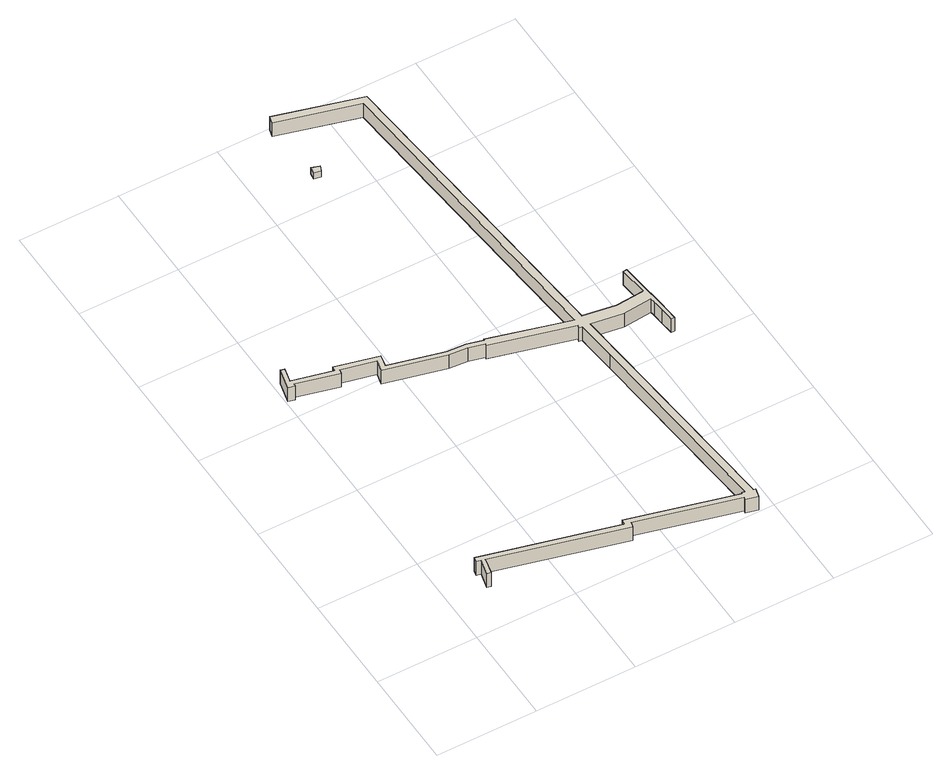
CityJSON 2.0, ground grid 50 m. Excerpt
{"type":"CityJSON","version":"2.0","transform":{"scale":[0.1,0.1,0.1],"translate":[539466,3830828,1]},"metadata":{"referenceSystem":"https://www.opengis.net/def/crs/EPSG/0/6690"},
"CityObjects":{
"building1":{"type":"Building","attributes":{"class":"3003","measuredHeight":8.7,"BuildingDetailAttribute.specifiedBuildingCoverageRate":0.6,"BuildingDetailAttribute.surveyYear":2017,"BuildingTsunamiRiskAttribute.description":"1","BuildingTsunamiRiskAttribute.rank":"2","BuildingTsunamiRiskAttribute.depth":0.85,"BuildingHighTideRiskAttribute.description":"1","BuildingHighTideRiskAttribute.rank":"3","BuildingHighTideRiskAttribute.depth":3.43,"BuildingIDAttribute.prefecture":"27","BuildingIDAttribute.city":"27125"},"geometry":[{"type":"Solid","lod":"1","boundaries":[[[[0,1,2,3,4,5,6,7,8,9,10,11,12,13,14,15,16,17,18,19,20,21,22,23,24,25,26,27,28,29,30,31,32,33,34,35,36,37,38,39,40,41,42,43,44,45,46,47,48,49,50,51,52,53,54,55,56,57,58,59,60,61,62,63]],[[62,64,65,63]],[[61,66,64,62]],[[60,67,66,61]],[[59,68,67,60]],[[58,69,68,59]],[[57,70,69,58]],[[56,71,70,57]],[[55,72,71,56]],[[54,73,72,55]],[[53,74,73,54]],[[52,75,74,53]],[[51,76,75,52]],[[50,77,76,51]],[[49,78,77,50]],[[48,79,78,49]],[[47,80,79,48]],[[46,81,80,47]],[[45,82,81,46]],[[44,83,82,45]],[[43,84,83,44]],[[42,85,84,43]],[[41,86,85,42]],[[40,87,86,41]],[[39,88,87,40]],[[38,89,88,39]],[[37,90,89,38]],[[36,91,90,37]],[[35,92,91,36]],[[34,93,92,35]],[[33,94,93,34]],[[32,95,94,33]],[[31,96,95,32]],[[30,97,96,31]],[[29,98,97,30]],[[28,99,98,29]],[[27,100,99,28]],[[26,101,100,27]],[[25,102,101,26]],[[24,103,102,25]],[[23,104,103,24]],[[22,105,104,23]],[[21,106,105,22]],[[20,107,106,21]],[[19,108,107,20]],[[18,109,108,19]],[[17,110,109,18]],[[16,111,110,17]],[[15,112,111,16]],[[14,113,112,15]],[[13,114,113,14]],[[12,115,114,13]],[[11,116,115,12]],[[10,117,116,11]],[[9,118,117,10]],[[8,119,118,9]],[[7,120,119,8]],[[6,121,120,7]],[[5,122,121,6]],[[4,123,122,5]],[[3,124,123,4]],[[2,125,124,3]],[[1,126,125,2]],[[0,127,126,1]],[[63,65,127,0]],[[64,66,67,68,69,70,71,72,73,74,75,76,77,78,79,80,81,82,83,84,85,86,87,88,89,90,91,92,93,94,95,96,97,98,99,100,101,102,103,104,105,106,107,108,109,110,111,112,113,114,115,116,117,118,119,120,121,122,123,124,125,126,127,65]]]]}]},
"building2":{"type":"Building","attributes":{"class":"3001","measuredHeight":3.9,"BuildingDetailAttribute.specifiedBuildingCoverageRate":0.6,"BuildingDetailAttribute.surveyYear":2017,"BuildingTsunamiRiskAttribute.description":"1","BuildingTsunamiRiskAttribute.rank":"2","BuildingTsunamiRiskAttribute.depth":0.88,"BuildingHighTideRiskAttribute.description":"1","BuildingHighTideRiskAttribute.rank":"2","BuildingHighTideRiskAttribute.depth":2.51,"BuildingIDAttribute.prefecture":"27","BuildingIDAttribute.city":"27125"},"geometry":[{"type":"Solid","lod":"1","boundaries":[[[[128,129,130,131]],[[130,132,133,131]],[[129,134,132,130]],[[128,135,134,129]],[[131,133,135,128]],[[132,134,135,133]]]]}]}
},
"vertices":[
[1633,1290,11],[1639,1235,11],[1653,1087,11],[1636,1086,11],[1628,1154,11],[1624,1209,11],[1621,1232,11],[1478,1219,11],[1320,1242,11],[1338,1045,11],[1428,53,11],[1437,50,11],[1426,6,11],[1367,21,11],[1370,33,11],[876,160,11],[869,134,11],[226,300,11],[207,221,11],[187,226,11],[207,305,11],[185,309,11],[190,334,11],[845,168,11],[851,192,11],[1375,57,11],[1376,64,11],[1389,61,11],[1300,1045,11],[1282,1244,11],[1267,1248,11],[1271,1261,11],[872,1367,11],[874,1374,11],[794,1394,11],[705,1402,11],[407,1475,11],[421,1531,11],[256,1571,11],[251,1550,11],[45,1600,11],[42,1588,11],[9,1596,11],[35,1702,11],[55,1697,11],[38,1627,11],[235,1579,11],[240,1601,11],[451,1549,11],[437,1491,11],[707,1424,11],[801,1418,11],[880,1397,11],[882,1403,11],[1276,1297,11],[1142,2846,11],[749,2953,11],[758,2989,11],[1178,2875,11],[1315,1301,11],[1476,1276,11],[1616,1288,11],[1601,1430,11],[1619,1432,11],[1601,1430,98],[1619,1432,98],[1616,1288,98],[1476,1276,98],[1315,1301,98],[1178,2875,98],[758,2989,98],[749,2953,98],[1142,2846,98],[1276,1297,98],[882,1403,98],[880,1397,98],[801,1418,98],[707,1424,98],[437,1491,98],[451,1549,98],[240,1601,98],[235,1579,98],[38,1627,98],[55,1697,98],[35,1702,98],[9,1596,98],[42,1588,98],[45,1600,98],[251,1550,98],[256,1571,98],[421,1531,98],[407,1475,98],[705,1402,98],[794,1394,98],[874,1374,98],[872,1367,98],[1271,1261,98],[1267,1248,98],[1282,1244,98],[1300,1045,98],[1389,61,98],[1376,64,98],[1375,57,98],[851,192,98],[845,168,98],[190,334,98],[185,309,98],[207,305,98],[187,226,98],[207,221,98],[226,300,98],[869,134,98],[876,160,98],[1370,33,98],[1367,21,98],[1426,6,98],[1437,50,98],[1428,53,98],[1338,1045,98],[1320,1242,98],[1478,1219,98],[1621,1232,98],[1624,1209,98],[1628,1154,98],[1636,1086,98],[1653,1087,98],[1639,1235,98],[1633,1290,98],
[775,2651,8],[780,2683,8],[820,2671,8],[810,2644,8],[820,2671,47],[810,2644,47],[780,2683,47],[775,2651,47]
]}
